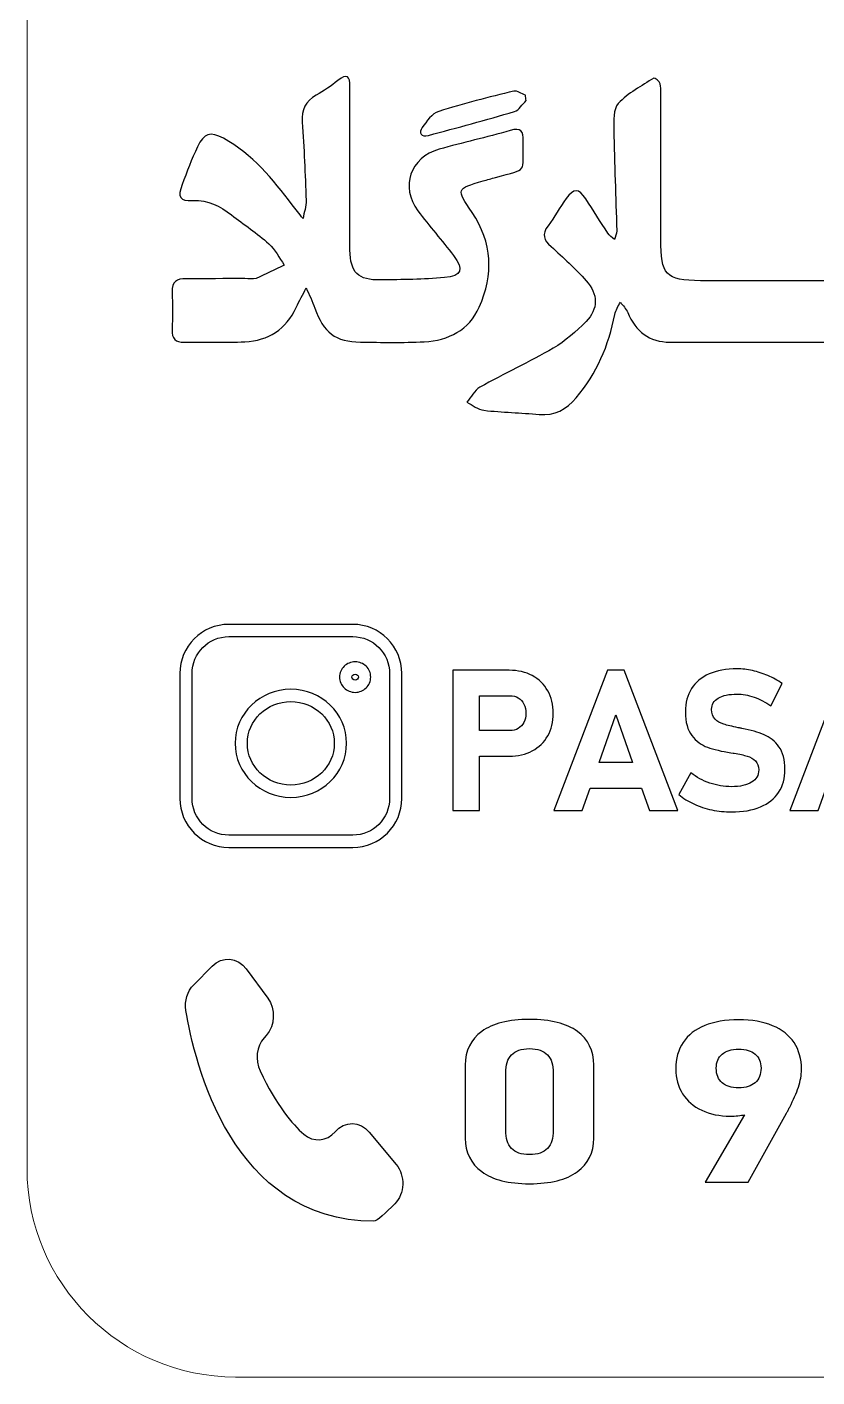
# Model space of a CAD drawing. Header units: millimetres. Extents: x -19.9 to 20.1, y -19.3 to 20.7.
# Drawn here: x -19.93 to -8.56, y -19.32 to 0.11 of the extents above; entities that cross this region are included whole.
import ezdxf

# ---------------------------------------------------------------- set-up
doc = ezdxf.new("R2010")
doc.units = ezdxf.units.MM
doc.header["$MEASUREMENT"] = 0
doc.layers.add('Layer 1', color=7, linetype='Continuous')

msp = doc.modelspace()

# ---------------------------------------------------------------- linework, layer by layer
at = {"layer": 'Layer 1', "color": 250, "lineweight": 18}
msp.add_open_spline([(-16.9282, 20.6845), (-16.9282, 20.6845), (17.0718, 20.6845), (17.0718, 20.6845), (18.7241, 20.6845), (20.0718, 19.3368), (20.0718, 17.6845), (20.0718, 17.6845), (20.0718, -16.3155), (20.0718, -16.3155), (20.0718, -17.9678), (18.7241, -19.3155), (17.0718, -19.3155), (17.0718, -19.3155), (-16.9282, -19.3155), (-16.9282, -19.3155), (-18.5805, -19.3155), (-19.9282, -17.9678), (-19.9282, -16.3155), (-19.9282, -16.3155), (-19.9282, 17.6845), (-19.9282, 17.6845), (-19.9282, 19.3368), (-18.5805, 20.6845), (-16.9282, 20.6845)], degree=3, knots=[0, 0, 0, 0, 0.125, 0.125, 0.125, 0.25, 0.25, 0.25, 0.375, 0.375, 0.375, 0.5, 0.5, 0.5, 0.625, 0.625, 0.625, 0.75, 0.75, 0.75, 0.875, 0.875, 0.875, 1, 1, 1, 1], dxfattribs=at)
at = {"layer": 'Layer 1', "color": 250}
for points, knots in [([(-15.2821, -1.9716), (-15.2821, -2.3477), (-15.2856, -2.7241), (-15.281, -3.1001), (-15.2768, -3.4282), (-15.166, -3.5358), (-14.8369, -3.5312), (-14.5317, -3.5267), (-14.2252, -3.5256), (-13.9214, -3.4974), (-13.6703, -3.4744), (-13.6378, -3.3817), (-13.7913, -3.1809), (-13.9581, -2.9633), (-14.1394, -2.7569), (-14.3028, -2.5371), (-14.561, -2.1893), (-14.4167, -1.7698), (-13.9983, -1.6513), (-13.6597, -1.555), (-13.3154, -1.4802), (-12.9777, -1.3811), (-12.8183, -1.3341), (-12.7834, -1.3881), (-12.7876, -1.5335), (-12.8028, -2.0125), (-12.7065, -1.9229), (-13.1862, -2.0552), (-13.2462, -2.0722), (-13.3062, -2.0894), (-13.3665, -2.1067), (-13.7524, -2.2182), (-13.7549, -2.22), (-13.5242, -2.5607), (-13.2289, -2.9961), (-13.2134, -3.4557), (-13.4215, -3.9218), (-13.5697, -4.2544), (-13.8629, -4.4022), (-14.2135, -4.4202), (-14.5183, -4.4361), (-14.8249, -4.4291), (-15.1304, -4.4262), (-15.4878, -4.4227), (-15.6677, -4.2837), (-15.7866, -3.938), (-15.8208, -3.8382), (-15.8691, -3.7429), (-15.9111, -3.6459), (-15.9587, -3.7394), (-16.0099, -3.8311), (-16.054, -3.9264), (-16.2007, -4.2417), (-16.454, -4.4044), (-16.7934, -4.4206), (-17.0827, -4.4344), (-17.3734, -4.4209), (-17.663, -4.4269), (-17.7956, -4.4298), (-17.8454, -4.3758), (-17.8404, -4.2453), (-17.8337, -4.0653), (-17.8323, -3.8847), (-17.8404, -3.7048), (-17.8475, -3.5556), (-17.7727, -3.5122), (-17.6411, -3.5129), (-17.3592, -3.514), (-17.077, -3.5125), (-16.7948, -3.5118), (-16.7401, -3.5118), (-16.6784, -3.5277), (-16.6315, -3.5083), (-16.4935, -3.4522), (-16.3609, -3.382), (-16.2261, -3.3171), (-16.2992, -3.2137), (-16.3563, -3.0934), (-16.4484, -3.0112), (-16.617, -2.8606), (-16.8068, -2.7333), (-16.9871, -2.5953), (-17.1511, -2.4687), (-17.3194, -2.3759), (-17.5434, -2.3886), (-17.7332, -2.3992), (-17.7635, -2.3374), (-17.6969, -2.1586), (-17.6284, -1.9755), (-17.5586, -1.792), (-17.4757, -1.615), (-17.3843, -1.4202), (-17.2901, -1.3899), (-17.1003, -1.4936), (-16.684, -1.7204), (-16.3955, -2.082), (-16.1125, -2.4486), (-16.0614, -2.5149), (-16.0088, -2.5802), (-15.957, -2.6454), (-15.9414, -2.559), (-15.9104, -2.4722), (-15.9132, -2.3865), (-15.9252, -2.0108), (-15.9418, -1.6354), (-15.9668, -1.2601), (-15.9785, -1.0837), (-15.9206, -0.9598), (-15.7658, -0.8716), (-15.6571, -0.8099), (-15.553, -0.739), (-15.455, -0.6614), (-15.3234, -0.5577), (-15.2817, -0.5982), (-15.2821, -0.7492), (-15.2842, -1.1567), (-15.2828, -1.5645), (-15.2828, -1.9716), (-15.2828, -1.9716), (-15.2821, -1.9716), (-15.2821, -1.9716)], [0, 0, 0, 0, 0.025, 0.025, 0.025, 0.05, 0.05, 0.05, 0.075, 0.075, 0.075, 0.1, 0.1, 0.1, 0.125, 0.125, 0.125, 0.15, 0.15, 0.15, 0.175, 0.175, 0.175, 0.2, 0.2, 0.2, 0.225, 0.225, 0.225, 0.25, 0.25, 0.25, 0.275, 0.275, 0.275, 0.3, 0.3, 0.3, 0.325, 0.325, 0.325, 0.35, 0.35, 0.35, 0.375, 0.375, 0.375, 0.4, 0.4, 0.4, 0.425, 0.425, 0.425, 0.45, 0.45, 0.45, 0.475, 0.475, 0.475, 0.5, 0.5, 0.5, 0.525, 0.525, 0.525, 0.55, 0.55, 0.55, 0.575, 0.575, 0.575, 0.6, 0.6, 0.6, 0.625, 0.625, 0.625, 0.65, 0.65, 0.65, 0.675, 0.675, 0.675, 0.7, 0.7, 0.7, 0.725, 0.725, 0.725, 0.75, 0.75, 0.75, 0.775, 0.775, 0.775, 0.8, 0.8, 0.8, 0.825, 0.825, 0.825, 0.85, 0.85, 0.85, 0.875, 0.875, 0.875, 0.9, 0.9, 0.9, 0.925, 0.925, 0.925, 0.95, 0.95, 0.95, 0.975, 0.975, 0.975, 1, 1, 1, 1]), ([(-7.8605, -3.5391), (-7.0685, -3.5391), (-6.2769, -3.5352), (-5.4852, -3.5412), (-5.1882, -3.5433), (-4.9342, -3.5091), (-4.8838, -3.1422), (-4.8771, -3.0932), (-4.8079, -3.0533), (-4.7673, -3.0092), (-4.7271, -3.0706), (-4.6626, -3.1278), (-4.6509, -3.1937), (-4.6065, -3.4453), (-4.4424, -3.5973), (-4.1599, -3.5141), (-4.0583, -3.4837), (-3.9785, -3.3655), (-3.8995, -3.2777), (-3.8402, -3.2117), (-3.7972, -3.1309), (-3.7471, -3.0569), (-3.6981, -3.1228), (-3.6413, -3.1846), (-3.6021, -3.2562), (-3.4977, -3.4463), (-3.3305, -3.5335), (-3.1255, -3.5557), (-2.8712, -3.5836), (-2.7265, -3.398), (-2.8055, -3.1525), (-2.8151, -3.1228), (-2.8295, -3.0946), (-2.8426, -3.066), (-2.8899, -2.963), (-2.9964, -2.8427), (-2.9721, -2.7612), (-2.9297, -2.6191), (-2.8094, -2.4988), (-2.7138, -2.3753), (-2.7036, -2.3622), (-2.6203, -2.3778), (-2.6062, -2.401), (-2.566, -2.467), (-2.5477, -2.5457), (-2.5134, -2.6159), (-2.4986, -2.6473), (-2.4665, -2.6702), (-2.4425, -2.697), (-2.4302, -2.6642), (-2.4069, -2.6311), (-2.4073, -2.5979), (-2.409, -2.3471), (-2.4129, -2.0962), (-2.4221, -1.8454), (-2.4284, -1.6733), (-2.4362, -1.5004), (-2.4584, -1.3297), (-2.488, -1.0961), (-2.3981, -0.9356), (-2.1931, -0.8315), (-2.179, -0.8245), (-2.1674, -0.8132), (-2.1536, -0.8061), (-2.0404, -0.7479), (-1.9271, -0.6901), (-1.8135, -0.6319), (-1.8001, -0.7617), (-1.7754, -0.8915), (-1.7747, -1.0213), (-1.7712, -1.6722), (-1.7765, -2.3231), (-1.774, -2.9736), (-1.7719, -3.4675), (-1.7031, -3.5352), (-1.2173, -3.5352), (-1.0219, -3.5352), (-0.8236, -3.5405), (-0.631, -3.5126), (-0.3717, -3.4745), (-0.3294, -3.3638), (-0.4677, -3.1465), (-0.5097, -3.0808), (-0.5598, -3.0195), (-0.612, -2.9613), (-0.8497, -2.6939), (-0.8508, -2.6942), (-0.6547, -2.3883), (-0.6377, -2.3619), (-0.618, -2.3375), (-0.6007, -2.3111), (-0.3932, -1.9883), (-0.3682, -1.9879), (-0.1661, -2.3114), (0.1691, -2.8473), (0.1493, -3.5723), (-0.2162, -4.0866), (-0.371, -4.3046), (-0.5788, -4.4274), (-0.8508, -4.4285), (-1.0939, -4.4292), (-1.3369, -4.433), (-1.58, -4.4281), (-1.9786, -4.4196), (-2.1818, -4.2644), (-2.3039, -3.8841), (-2.3226, -3.8245), (-2.3321, -3.7617), (-2.3533, -3.7028), (-2.3617, -3.6788), (-2.3893, -3.6612), (-2.408, -3.6407), (-2.4224, -3.6583), (-2.4422, -3.6739), (-2.4514, -3.6936), (-2.4997, -3.8005), (-2.5491, -3.9074), (-2.5914, -4.0168), (-2.7375, -4.3935), (-3.2998, -4.6334), (-3.6148, -4.2147), (-3.6377, -4.184), (-3.7418, -4.1755), (-3.7785, -4.2002), (-4.2403, -4.5138), (-4.2777, -4.5191), (-4.7067, -4.2143), (-4.7882, -4.1565), (-4.8322, -4.1529), (-4.8993, -4.2309), (-5.0309, -4.383), (-5.2069, -4.433), (-5.4052, -4.4323), (-7.1616, -4.4285), (-8.9178, -4.427), (-10.6739, -4.426), (-10.979, -4.426), (-11.1703, -4.2704), (-11.2856, -3.9988), (-11.3089, -3.9441), (-11.3555, -3.8993), (-11.3911, -3.8499), (-11.419, -3.9088), (-11.4599, -3.9649), (-11.4719, -4.027), (-11.5587, -4.4729), (-11.7287, -4.8786), (-12.0279, -5.2271), (-12.1693, -5.3926), (-12.3309, -5.4886), (-12.5577, -5.4667), (-12.8227, -5.4413), (-13.0897, -5.4374), (-13.3539, -5.4067), (-13.439, -5.3968), (-13.5176, -5.3316), (-13.5991, -5.2917), (-13.5377, -5.2183), (-13.4908, -5.1192), (-13.4129, -5.0755), (-13.0647, -4.8807), (-12.7013, -4.7124), (-12.3566, -4.5117), (-12.1838, -4.4112), (-12.0264, -4.2746), (-11.8853, -4.1311), (-11.7075, -3.9508), (-11.7093, -3.7345), (-11.8829, -3.5419), (-12.0399, -3.368), (-12.2131, -3.2075), (-12.3877, -3.0498), (-12.4911, -2.9567), (-12.527, -2.8759), (-12.4314, -2.7524), (-12.3362, -2.6289), (-12.2656, -2.4864), (-12.1725, -2.3612), (-12.0589, -2.2088), (-11.995, -2.2109), (-11.8889, -2.3658), (-11.7784, -2.5273), (-11.679, -2.696), (-11.5714, -2.859), (-11.5477, -2.8946), (-11.5089, -2.9193), (-11.4772, -2.9493), (-11.4652, -2.9083), (-11.4419, -2.8671), (-11.443, -2.8265), (-11.456, -2.3411), (-11.4775, -1.8557), (-11.4856, -1.3699), (-11.4878, -1.2418), (-11.4948, -1.0721), (-11.4218, -0.9935), (-11.2814, -0.8421), (-11.0866, -0.7405), (-10.9096, -0.6259), (-10.8997, -0.6195), (-10.8245, -0.6763), (-10.8182, -0.7102), (-10.8034, -0.7941), (-10.8097, -0.882), (-10.8097, -0.9684), (-10.8097, -1.6267), (-10.8101, -2.2853), (-10.8101, -2.944), (-10.8101, -3.4611), (-10.7445, -3.5377), (-10.2361, -3.5423), (-9.4441, -3.5486), (-8.6525, -3.544), (-7.8605, -3.544), (-7.8605, -3.544), (-7.8605, -3.5391), (-7.8605, -3.5391)], [0, 0, 0, 0, 0.0138889, 0.0138889, 0.0138889, 0.0277778, 0.0277778, 0.0277778, 0.0416667, 0.0416667, 0.0416667, 0.0555556, 0.0555556, 0.0555556, 0.0694444, 0.0694444, 0.0694444, 0.0833333, 0.0833333, 0.0833333, 0.0972222, 0.0972222, 0.0972222, 0.1111111, 0.1111111, 0.1111111, 0.125, 0.125, 0.125, 0.1388889, 0.1388889, 0.1388889, 0.1527778, 0.1527778, 0.1527778, 0.1666667, 0.1666667, 0.1666667, 0.1805556, 0.1805556, 0.1805556, 0.1944444, 0.1944444, 0.1944444, 0.2083333, 0.2083333, 0.2083333, 0.2222222, 0.2222222, 0.2222222, 0.2361111, 0.2361111, 0.2361111, 0.25, 0.25, 0.25, 0.2638889, 0.2638889, 0.2638889, 0.2777778, 0.2777778, 0.2777778, 0.2916667, 0.2916667, 0.2916667, 0.3055556, 0.3055556, 0.3055556, 0.3194444, 0.3194444, 0.3194444, 0.3333333, 0.3333333, 0.3333333, 0.3472222, 0.3472222, 0.3472222, 0.3611111, 0.3611111, 0.3611111, 0.375, 0.375, 0.375, 0.3888889, 0.3888889, 0.3888889, 0.4027778, 0.4027778, 0.4027778, 0.4166667, 0.4166667, 0.4166667, 0.4305556, 0.4305556, 0.4305556, 0.4444444, 0.4444444, 0.4444444, 0.4583333, 0.4583333, 0.4583333, 0.4722222, 0.4722222, 0.4722222, 0.4861111, 0.4861111, 0.4861111, 0.5, 0.5, 0.5, 0.5138889, 0.5138889, 0.5138889, 0.5277778, 0.5277778, 0.5277778, 0.5416667, 0.5416667, 0.5416667, 0.5555556, 0.5555556, 0.5555556, 0.5694444, 0.5694444, 0.5694444, 0.5833333, 0.5833333, 0.5833333, 0.5972222, 0.5972222, 0.5972222, 0.6111111, 0.6111111, 0.6111111, 0.625, 0.625, 0.625, 0.6388889, 0.6388889, 0.6388889, 0.6527778, 0.6527778, 0.6527778, 0.6666667, 0.6666667, 0.6666667, 0.6805556, 0.6805556, 0.6805556, 0.6944444, 0.6944444, 0.6944444, 0.7083333, 0.7083333, 0.7083333, 0.7222222, 0.7222222, 0.7222222, 0.7361111, 0.7361111, 0.7361111, 0.75, 0.75, 0.75, 0.7638889, 0.7638889, 0.7638889, 0.7777778, 0.7777778, 0.7777778, 0.7916667, 0.7916667, 0.7916667, 0.8055556, 0.8055556, 0.8055556, 0.8194444, 0.8194444, 0.8194444, 0.8333333, 0.8333333, 0.8333333, 0.8472222, 0.8472222, 0.8472222, 0.8611111, 0.8611111, 0.8611111, 0.875, 0.875, 0.875, 0.8888889, 0.8888889, 0.8888889, 0.9027778, 0.9027778, 0.9027778, 0.9166667, 0.9166667, 0.9166667, 0.9305556, 0.9305556, 0.9305556, 0.9444444, 0.9444444, 0.9444444, 0.9583333, 0.9583333, 0.9583333, 0.9722222, 0.9722222, 0.9722222, 0.9861111, 0.9861111, 0.9861111, 1, 1, 1, 1]), ([(-12.7472, -0.9508), (-12.8026, -1.0044), (-12.8488, -1.087), (-12.9141, -1.1064), (-13.3247, -1.2295), (-13.7392, -1.3403), (-14.153, -1.4518), (-14.2585, -1.48), (-14.2941, -1.4147), (-14.2419, -1.3389), (-14.1795, -1.2479), (-14.0998, -1.1364), (-14.0045, -1.1057), (-13.6493, -0.9914), (-13.2852, -0.9028), (-12.9218, -0.815), (-12.8746, -0.8037), (-12.8128, -0.8524), (-12.7574, -0.8728), (-12.7543, -0.8993), (-12.7507, -0.9251), (-12.7472, -0.9508)], [0, 0, 0, 0, 0.1428571, 0.1428571, 0.1428571, 0.2857143, 0.2857143, 0.2857143, 0.4285714, 0.4285714, 0.4285714, 0.5714286, 0.5714286, 0.5714286, 0.7142857, 0.7142857, 0.7142857, 0.8571429, 0.8571429, 0.8571429, 1, 1, 1, 1]), ([(-15.2409, -11.6961), (-15.2409, -11.6961), (-17.0232, -11.6961), (-17.0232, -11.6961), (-17.218, -11.6961), (-17.3946, -11.6171), (-17.5225, -11.4893), (-17.6507, -11.361), (-17.7298, -11.1845), (-17.7298, -10.9898), (-17.7298, -10.9898), (-17.7298, -9.1935), (-17.7298, -9.1935), (-17.7298, -8.9988), (-17.6507, -8.8223), (-17.5229, -8.6944), (-17.3946, -8.5662), (-17.218, -8.4872), (-17.0232, -8.4872), (-17.0232, -8.4872), (-15.2409, -8.4872), (-15.2409, -8.4872), (-15.0463, -8.4872), (-14.8698, -8.5662), (-14.7419, -8.694), (-14.6137, -8.8223), (-14.5347, -8.9988), (-14.5347, -9.1935), (-14.5347, -9.1935), (-14.5347, -10.9898), (-14.5347, -10.9898), (-14.5347, -11.1845), (-14.6137, -11.361), (-14.7415, -11.4889), (-14.8698, -11.6171), (-15.0463, -11.6961), (-15.2409, -11.6961)], [0, 0, 0, 0, 0.0833333, 0.0833333, 0.0833333, 0.1666667, 0.1666667, 0.1666667, 0.25, 0.25, 0.25, 0.3333333, 0.3333333, 0.3333333, 0.4166667, 0.4166667, 0.4166667, 0.5, 0.5, 0.5, 0.5833333, 0.5833333, 0.5833333, 0.6666667, 0.6666667, 0.6666667, 0.75, 0.75, 0.75, 0.8333333, 0.8333333, 0.8333333, 0.9166667, 0.9166667, 0.9166667, 1, 1, 1, 1]), ([(-17.0232, -11.5197), (-17.0232, -11.5197), (-15.2409, -11.5197), (-15.2409, -11.5197), (-15.0944, -11.5197), (-14.9618, -11.4605), (-14.8663, -11.3649), (-14.7703, -11.269), (-14.7111, -11.1364), (-14.7111, -10.9898), (-14.7111, -10.9898), (-14.7111, -9.1935), (-14.7111, -9.1935), (-14.7111, -9.0469), (-14.7703, -8.9143), (-14.8659, -8.8188), (-14.9618, -8.7228), (-15.0944, -8.6636), (-15.2409, -8.6636), (-15.2409, -8.6636), (-17.0232, -8.6636), (-17.0232, -8.6636), (-17.1699, -8.6636), (-17.3026, -8.7228), (-17.3981, -8.8184), (-17.4941, -8.9143), (-17.5534, -9.0469), (-17.5534, -9.1935), (-17.5534, -9.1935), (-17.5534, -10.9898), (-17.5534, -10.9898), (-17.5534, -11.1364), (-17.4941, -11.269), (-17.3985, -11.3645), (-17.3026, -11.4605), (-17.1699, -11.5197), (-17.0232, -11.5197)], [0, 0, 0, 0, 0.0833333, 0.0833333, 0.0833333, 0.1666667, 0.1666667, 0.1666667, 0.25, 0.25, 0.25, 0.3333333, 0.3333333, 0.3333333, 0.4166667, 0.4166667, 0.4166667, 0.5, 0.5, 0.5, 0.5833333, 0.5833333, 0.5833333, 0.6666667, 0.6666667, 0.6666667, 0.75, 0.75, 0.75, 0.8333333, 0.8333333, 0.8333333, 0.9166667, 0.9166667, 0.9166667, 1, 1, 1, 1]), ([(-14.9827, -9.2452), (-14.9827, -9.3061), (-15.0084, -9.3613), (-15.0495, -9.401), (-15.0903, -9.4404), (-15.146, -9.4647), (-15.2071, -9.4647), (-15.268, -9.4647), (-15.3238, -9.4403), (-15.3644, -9.401), (-15.4055, -9.3612), (-15.4311, -9.3061), (-15.4311, -9.2452), (-15.4311, -9.1846), (-15.4055, -9.1294), (-15.3644, -9.0896), (-15.3238, -9.05), (-15.2681, -9.0258), (-15.2071, -9.0258), (-15.1461, -9.0258), (-15.0903, -9.0501), (-15.0497, -9.089), (-15.0083, -9.1288), (-14.9827, -9.1842), (-14.9827, -9.2452)], [0, 0, 0, 0, 0.125, 0.125, 0.125, 0.25, 0.25, 0.25, 0.375, 0.375, 0.375, 0.5, 0.5, 0.5, 0.625, 0.625, 0.625, 0.75, 0.75, 0.75, 0.875, 0.875, 0.875, 1, 1, 1, 1]), ([(-10.0745, -11.1566), (-10.1666, -11.1368), (-10.253, -11.1086), (-10.3338, -11.0712), (-10.4149, -11.0334), (-10.4872, -10.9883), (-10.5511, -10.9357), (-10.5511, -10.9357), (-10.3751, -10.6221), (-10.3751, -10.6221), (-10.2971, -10.686), (-10.2075, -10.7354), (-10.1055, -10.7699), (-10.0039, -10.8048), (-9.8995, -10.8221), (-9.7923, -10.8221), (-9.6681, -10.8221), (-9.5721, -10.801), (-9.5033, -10.759), (-9.4353, -10.717), (-9.4007, -10.6574), (-9.4007, -10.5805), (-9.4007, -10.5805), (-9.4007, -10.5791), (-9.4007, -10.5791), (-9.4007, -10.5258), (-9.4162, -10.4831), (-9.4465, -10.4517), (-9.4772, -10.4203), (-9.5168, -10.397), (-9.5661, -10.3822), (-9.6152, -10.3674), (-9.678, -10.3544), (-9.7545, -10.342), (-9.7573, -10.3409), (-9.7598, -10.3406), (-9.7623, -10.3406), (-9.7648, -10.3406), (-9.7672, -10.3402), (-9.77, -10.3395), (-9.77, -10.3395), (-9.8004, -10.3349), (-9.8004, -10.3349), (-9.9355, -10.3138), (-10.0473, -10.287), (-10.1362, -10.2552), (-10.2251, -10.2231), (-10.3006, -10.1674), (-10.3624, -10.0877), (-10.4244, -10.0072), (-10.4555, -9.894), (-10.4555, -9.7469), (-10.4555, -9.7469), (-10.4555, -9.7455), (-10.4555, -9.7455), (-10.4555, -9.6149), (-10.4262, -9.5035), (-10.368, -9.411), (-10.3098, -9.3186), (-10.2251, -9.248), (-10.114, -9.1994), (-10.0029, -9.1507), (-9.8688, -9.1263), (-9.7118, -9.1263), (-9.6395, -9.1263), (-9.5658, -9.1348), (-9.4903, -9.1514), (-9.4148, -9.168), (-9.3411, -9.1923), (-9.2691, -9.2237), (-9.1968, -9.2551), (-9.1283, -9.2932), (-9.0638, -9.3376), (-9.0638, -9.3376), (-9.2247, -9.6594), (-9.2247, -9.6594), (-9.3023, -9.6058), (-9.3838, -9.5638), (-9.4681, -9.5341), (-9.5527, -9.5049), (-9.6339, -9.49), (-9.7118, -9.49), (-9.8283, -9.49), (-9.9186, -9.5091), (-9.9821, -9.5475), (-10.0459, -9.586), (-10.078, -9.64), (-10.078, -9.7091), (-10.078, -9.7091), (-10.078, -9.7105), (-10.078, -9.7105), (-10.078, -9.7687), (-10.0614, -9.815), (-10.0279, -9.8488), (-9.9948, -9.8827), (-9.9535, -9.9074), (-9.9045, -9.9229), (-9.8554, -9.9388), (-9.7866, -9.9554), (-9.6977, -9.973), (-9.6942, -9.9737), (-9.6903, -9.9744), (-9.6868, -9.9748), (-9.6829, -9.9755), (-9.6794, -9.9762), (-9.6755, -9.9769), (-9.6702, -9.9779), (-9.6646, -9.979), (-9.6596, -9.9804), (-9.6547, -9.9818), (-9.649, -9.9832), (-9.6438, -9.9839), (-9.516, -10.009), (-9.4095, -10.0393), (-9.3238, -10.075), (-9.2381, -10.1106), (-9.1668, -10.1677), (-9.1096, -10.2471), (-9.0521, -10.3261), (-9.0236, -10.4341), (-9.0236, -10.571), (-9.0236, -10.571), (-9.0236, -10.5738), (-9.0236, -10.5738), (-9.0236, -10.7022), (-9.0536, -10.8123), (-9.1135, -10.904), (-9.1739, -10.9957), (-9.2613, -11.0652), (-9.3763, -11.1135), (-9.4917, -11.1619), (-9.6303, -11.1855), (-9.7923, -11.1855), (-9.8882, -11.1855), (-9.9824, -11.176), (-10.0745, -11.1566)], [0, 0, 0, 0, 0.0222222, 0.0222222, 0.0222222, 0.0444444, 0.0444444, 0.0444444, 0.0666667, 0.0666667, 0.0666667, 0.0888889, 0.0888889, 0.0888889, 0.1111111, 0.1111111, 0.1111111, 0.1333333, 0.1333333, 0.1333333, 0.1555556, 0.1555556, 0.1555556, 0.1777778, 0.1777778, 0.1777778, 0.2, 0.2, 0.2, 0.2222222, 0.2222222, 0.2222222, 0.2444444, 0.2444444, 0.2444444, 0.2666667, 0.2666667, 0.2666667, 0.2888889, 0.2888889, 0.2888889, 0.3111111, 0.3111111, 0.3111111, 0.3333333, 0.3333333, 0.3333333, 0.3555556, 0.3555556, 0.3555556, 0.3777778, 0.3777778, 0.3777778, 0.4, 0.4, 0.4, 0.4222222, 0.4222222, 0.4222222, 0.4444444, 0.4444444, 0.4444444, 0.4666667, 0.4666667, 0.4666667, 0.4888889, 0.4888889, 0.4888889, 0.5111111, 0.5111111, 0.5111111, 0.5333333, 0.5333333, 0.5333333, 0.5555556, 0.5555556, 0.5555556, 0.5777778, 0.5777778, 0.5777778, 0.6, 0.6, 0.6, 0.6222222, 0.6222222, 0.6222222, 0.6444444, 0.6444444, 0.6444444, 0.6666667, 0.6666667, 0.6666667, 0.6888889, 0.6888889, 0.6888889, 0.7111111, 0.7111111, 0.7111111, 0.7333333, 0.7333333, 0.7333333, 0.7555556, 0.7555556, 0.7555556, 0.7777778, 0.7777778, 0.7777778, 0.8, 0.8, 0.8, 0.8222222, 0.8222222, 0.8222222, 0.8444444, 0.8444444, 0.8444444, 0.8666667, 0.8666667, 0.8666667, 0.8888889, 0.8888889, 0.8888889, 0.9111111, 0.9111111, 0.9111111, 0.9333333, 0.9333333, 0.9333333, 0.9555556, 0.9555556, 0.9555556, 0.9777778, 0.9777778, 0.9777778, 1, 1, 1, 1]), ([(-15.1718, -9.2747), (-15.164, -9.267), (-15.1591, -9.2565), (-15.1591, -9.2452), (-15.1591, -9.2337), (-15.164, -9.2232), (-15.1717, -9.2158), (-15.1803, -9.2075), (-15.1929, -9.2022), (-15.2071, -9.2022), (-15.2211, -9.2022), (-15.2335, -9.2073), (-15.2419, -9.2154), (-15.2498, -9.2227), (-15.2547, -9.2334), (-15.2547, -9.2452), (-15.2547, -9.2567), (-15.2497, -9.2674), (-15.2418, -9.275), (-15.2334, -9.2832), (-15.221, -9.2883), (-15.2071, -9.2883), (-15.1931, -9.2883), (-15.1805, -9.283), (-15.1718, -9.2747)], [0, 0, 0, 0, 0.125, 0.125, 0.125, 0.25, 0.25, 0.25, 0.375, 0.375, 0.375, 0.5, 0.5, 0.5, 0.625, 0.625, 0.625, 0.75, 0.75, 0.75, 0.875, 0.875, 0.875, 1, 1, 1, 1]), ([(-13.626, -9.1474), (-13.626, -9.1474), (-13.4193, -9.1474), (-13.4193, -9.1474), (-13.4193, -9.1474), (-12.9907, -9.1474), (-12.9907, -9.1474), (-12.8648, -9.1474), (-12.754, -9.1728), (-12.6584, -9.2243), (-12.5624, -9.2754), (-12.4883, -9.3477), (-12.4354, -9.4416), (-12.3829, -9.5351), (-12.3564, -9.643), (-12.3564, -9.7661), (-12.3564, -9.8892), (-12.3829, -9.9972), (-12.4354, -10.0903), (-12.4883, -10.1831), (-12.5624, -10.2551), (-12.6584, -10.3059), (-12.754, -10.357), (-12.8648, -10.3821), (-12.9907, -10.3821), (-12.9907, -10.3821), (-13.4193, -10.3821), (-13.4193, -10.3821), (-13.4193, -10.3821), (-13.4193, -11.1649), (-13.4193, -11.1649), (-13.4193, -11.1649), (-13.7996, -11.1649), (-13.7996, -11.1649), (-13.7996, -11.1649), (-13.7996, -9.1474), (-13.7996, -9.1474), (-13.7996, -9.1474), (-13.626, -9.1474), (-13.626, -9.1474)], [0, 0, 0, 0, 0.0769231, 0.0769231, 0.0769231, 0.1538462, 0.1538462, 0.1538462, 0.2307692, 0.2307692, 0.2307692, 0.3076923, 0.3076923, 0.3076923, 0.3846154, 0.3846154, 0.3846154, 0.4615385, 0.4615385, 0.4615385, 0.5384615, 0.5384615, 0.5384615, 0.6153846, 0.6153846, 0.6153846, 0.6923077, 0.6923077, 0.6923077, 0.7692308, 0.7692308, 0.7692308, 0.8461538, 0.8461538, 0.8461538, 0.9230769, 0.9230769, 0.9230769, 1, 1, 1, 1]), ([(-11.0875, -10.8416), (-11.0875, -10.8416), (-11.8268, -10.8416), (-11.8268, -10.8416), (-11.8268, -10.8416), (-11.9401, -11.1647), (-11.9401, -11.1647), (-11.9401, -11.1647), (-12.3493, -11.1647), (-12.3493, -11.1647), (-12.3493, -11.1647), (-11.5778, -9.1475), (-11.5778, -9.1475), (-11.5778, -9.1475), (-11.3365, -9.1475), (-11.3365, -9.1475), (-11.3365, -9.1475), (-10.565, -11.1647), (-10.565, -11.1647), (-10.565, -11.1647), (-10.9742, -11.1647), (-10.9742, -11.1647), (-10.9742, -11.1647), (-11.0875, -10.8416), (-11.0875, -10.8416)], [0, 0, 0, 0, 0.125, 0.125, 0.125, 0.25, 0.25, 0.25, 0.375, 0.375, 0.375, 0.5, 0.5, 0.5, 0.625, 0.625, 0.625, 0.75, 0.75, 0.75, 0.875, 0.875, 0.875, 1, 1, 1, 1]), ([(-7.6924, -10.8416), (-7.6924, -10.8416), (-8.4317, -10.8416), (-8.4317, -10.8416), (-8.4317, -10.8416), (-8.545, -11.1647), (-8.545, -11.1647), (-8.545, -11.1647), (-8.9542, -11.1647), (-8.9542, -11.1647), (-8.9542, -11.1647), (-8.1827, -9.1475), (-8.1827, -9.1475), (-8.1827, -9.1475), (-7.941, -9.1475), (-7.941, -9.1475), (-7.941, -9.1475), (-7.1699, -11.1647), (-7.1699, -11.1647), (-7.1699, -11.1647), (-7.5791, -11.1647), (-7.5791, -11.1647), (-7.5791, -11.1647), (-7.6924, -10.8416), (-7.6924, -10.8416)], [0, 0, 0, 0, 0.125, 0.125, 0.125, 0.25, 0.25, 0.25, 0.375, 0.375, 0.375, 0.5, 0.5, 0.5, 0.625, 0.625, 0.625, 0.75, 0.75, 0.75, 0.875, 0.875, 0.875, 1, 1, 1, 1]), ([(-15.33, -10.1981), (-15.33, -10.4132), (-15.4203, -10.608), (-15.5663, -10.749), (-15.7113, -10.889), (-15.9115, -10.9757), (-16.1322, -10.9757), (-16.3529, -10.9757), (-16.553, -10.8891), (-16.6979, -10.749), (-16.8437, -10.6082), (-16.9341, -10.4132), (-16.9341, -10.1981), (-16.9341, -9.9831), (-16.8437, -9.7882), (-16.6979, -9.6472), (-16.553, -9.5073), (-16.353, -9.4206), (-16.1322, -9.4206), (-15.9115, -9.4206), (-15.7113, -9.5073), (-15.5663, -9.6473), (-15.4204, -9.7881), (-15.33, -9.9831), (-15.33, -10.1981)], [0, 0, 0, 0, 0.125, 0.125, 0.125, 0.25, 0.25, 0.25, 0.375, 0.375, 0.375, 0.5, 0.5, 0.5, 0.625, 0.625, 0.625, 0.75, 0.75, 0.75, 0.875, 0.875, 0.875, 1, 1, 1, 1]), ([(-13.4193, -10.0159), (-13.4193, -10.0159), (-12.9808, -10.0159), (-12.9808, -10.0159), (-12.9353, -10.0159), (-12.8954, -10.0057), (-12.8609, -9.9845), (-12.8259, -9.964), (-12.7991, -9.9348), (-12.7797, -9.8967), (-12.7603, -9.8589), (-12.7505, -9.8152), (-12.7505, -9.7661), (-12.7505, -9.716), (-12.76, -9.6719), (-12.779, -9.6335), (-12.7981, -9.5954), (-12.8249, -9.5658), (-12.8595, -9.5449), (-12.894, -9.5238), (-12.9346, -9.5135), (-12.9808, -9.5135), (-12.9808, -9.5135), (-13.4193, -9.5135), (-13.4193, -9.5135), (-13.4193, -9.5135), (-13.4193, -10.0159), (-13.4193, -10.0159)], [0, 0, 0, 0, 0.1111111, 0.1111111, 0.1111111, 0.2222222, 0.2222222, 0.2222222, 0.3333333, 0.3333333, 0.3333333, 0.4444444, 0.4444444, 0.4444444, 0.5555556, 0.5555556, 0.5555556, 0.6666667, 0.6666667, 0.6666667, 0.7777778, 0.7777778, 0.7777778, 0.8888889, 0.8888889, 0.8888889, 1, 1, 1, 1]), ([(-15.6883, -10.6222), (-15.576, -10.5137), (-15.5064, -10.3636), (-15.5064, -10.1981), (-15.5064, -10.0326), (-15.576, -9.8825), (-15.6883, -9.7741), (-15.8015, -9.6648), (-15.9586, -9.597), (-16.1322, -9.597), (-16.3058, -9.597), (-16.4627, -9.6647), (-16.5759, -9.774), (-16.6881, -9.8824), (-16.7577, -10.0326), (-16.7577, -10.1981), (-16.7577, -10.3637), (-16.6881, -10.5138), (-16.5759, -10.6222), (-16.4627, -10.7316), (-16.3058, -10.7993), (-16.1322, -10.7993), (-15.9586, -10.7993), (-15.8015, -10.7315), (-15.6883, -10.6222)], [0, 0, 0, 0, 0.125, 0.125, 0.125, 0.25, 0.25, 0.25, 0.375, 0.375, 0.375, 0.5, 0.5, 0.5, 0.625, 0.625, 0.625, 0.75, 0.75, 0.75, 0.875, 0.875, 0.875, 1, 1, 1, 1]), ([(-11.6983, -10.475), (-11.6983, -10.475), (-11.216, -10.475), (-11.216, -10.475), (-11.216, -10.475), (-11.4572, -9.7871), (-11.4572, -9.7871), (-11.4572, -9.7871), (-11.6983, -10.475), (-11.6983, -10.475)], [0, 0, 0, 0, 0.3333333, 0.3333333, 0.3333333, 0.6666667, 0.6666667, 0.6666667, 1, 1, 1, 1]), ([(-16.5163, -14.4349), (-16.5163, -14.4349), (-16.4863, -14.4007), (-16.4863, -14.4007), (-16.3583, -14.2561), (-16.3488, -14.0229), (-16.4648, -13.8655), (-16.4648, -13.8655), (-16.7738, -13.4447), (-16.7738, -13.4447), (-16.8984, -13.2757), (-17.1196, -13.257), (-17.2646, -13.4031), (-17.2646, -13.4031), (-17.5302, -13.6719), (-17.5302, -13.6719), (-17.6216, -13.7643), (-17.6628, -13.9044), (-17.641, -14.0419), (-17.5203, -14.7814), (-16.9827, -17.0737), (-14.9401, -17.0737), (-14.8939, -17.0737), (-14.7623, -16.9516), (-14.6381, -16.8243), (-14.4928, -16.6758), (-14.4826, -16.4186), (-14.617, -16.257), (-14.617, -16.257), (-15.0029, -15.7921), (-15.0029, -15.7921), (-15.1359, -15.6316), (-15.3574, -15.6291), (-15.4943, -15.7861), (-15.6164, -15.9261), (-15.8086, -15.9416), (-15.9459, -15.8224), (-16.1113, -15.6781), (-16.3353, -15.4097), (-16.5752, -14.9105), (-16.65, -14.7549), (-16.6264, -14.5595), (-16.5163, -14.4349)], [0, 0, 0, 0, 0.0714286, 0.0714286, 0.0714286, 0.1428571, 0.1428571, 0.1428571, 0.2142857, 0.2142857, 0.2142857, 0.2857143, 0.2857143, 0.2857143, 0.3571429, 0.3571429, 0.3571429, 0.4285714, 0.4285714, 0.4285714, 0.5, 0.5, 0.5, 0.5714286, 0.5714286, 0.5714286, 0.6428571, 0.6428571, 0.6428571, 0.7142857, 0.7142857, 0.7142857, 0.7857143, 0.7857143, 0.7857143, 0.8571429, 0.8571429, 0.8571429, 0.9285714, 0.9285714, 0.9285714, 1, 1, 1, 1]), ([(-13.3864, -16.361), (-13.5438, -16.245), (-13.6221, -16.0841), (-13.6221, -15.8788), (-13.6221, -15.8788), (-13.6221, -14.8279), (-13.6221, -14.8279), (-13.6221, -14.6204), (-13.5434, -14.4592), (-13.3854, -14.3438), (-13.2273, -14.2288), (-12.9984, -14.1713), (-12.6982, -14.1713), (-12.3962, -14.1713), (-12.1669, -14.2285), (-12.0095, -14.3431), (-11.8522, -14.4578), (-11.7739, -14.6194), (-11.7739, -14.8279), (-11.7739, -14.8279), (-11.7739, -15.8788), (-11.7739, -15.8788), (-11.7739, -16.0866), (-11.8526, -16.2478), (-12.0106, -16.3628), (-12.1687, -16.4774), (-12.3976, -16.5349), (-12.6982, -16.5349), (-12.9998, -16.5349), (-13.2291, -16.4771), (-13.3864, -16.361)], [0, 0, 0, 0, 0.1, 0.1, 0.1, 0.2, 0.2, 0.2, 0.3, 0.3, 0.3, 0.4, 0.4, 0.4, 0.5, 0.5, 0.5, 0.6, 0.6, 0.6, 0.7, 0.7, 0.7, 0.8, 0.8, 0.8, 0.9, 0.9, 0.9, 1, 1, 1, 1]), ([(-9.6028, -15.5411), (-9.6635, -15.5551), (-9.7323, -15.5624), (-9.8092, -15.5624), (-9.9651, -15.5624), (-10.102, -15.5342), (-10.2205, -15.4781), (-10.3387, -15.422), (-10.4304, -15.3426), (-10.4953, -15.2403), (-10.5606, -15.138), (-10.593, -15.0198), (-10.593, -14.8851), (-10.593, -14.8851), (-10.593, -14.8833), (-10.593, -14.8833), (-10.593, -14.7344), (-10.5578, -14.6064), (-10.4872, -14.5005), (-10.4163, -14.3947), (-10.3129, -14.3139), (-10.1778, -14.2589), (-10.0427, -14.2039), (-9.8794, -14.1763), (-9.6882, -14.1763), (-9.4984, -14.1763), (-9.3357, -14.2046), (-9.2006, -14.2607), (-9.0652, -14.3168), (-8.9621, -14.3982), (-8.8912, -14.5051), (-8.8203, -14.6124), (-8.7851, -14.7411), (-8.7851, -14.8914), (-8.7851, -14.8914), (-8.7851, -14.8932), (-8.7851, -14.8932), (-8.7851, -14.9708), (-8.7999, -15.0541), (-8.8295, -15.1437), (-8.8595, -15.2333), (-8.9011, -15.3296), (-8.9551, -15.4336), (-8.9621, -15.4485), (-8.9696, -15.4633), (-8.9773, -15.4781), (-8.9851, -15.4929), (-8.9932, -15.5074), (-9.002, -15.5211), (-9.002, -15.5211), (-9.5541, -16.5114), (-9.5541, -16.5114), (-9.5541, -16.5114), (-10.1704, -16.5114), (-10.1704, -16.5114), (-10.1704, -16.5114), (-9.6028, -15.5411), (-9.6028, -15.5411)], [0, 0, 0, 0, 0.0526316, 0.0526316, 0.0526316, 0.1052632, 0.1052632, 0.1052632, 0.1578947, 0.1578947, 0.1578947, 0.2105263, 0.2105263, 0.2105263, 0.2631579, 0.2631579, 0.2631579, 0.3157895, 0.3157895, 0.3157895, 0.3684211, 0.3684211, 0.3684211, 0.4210526, 0.4210526, 0.4210526, 0.4736842, 0.4736842, 0.4736842, 0.5263158, 0.5263158, 0.5263158, 0.5789474, 0.5789474, 0.5789474, 0.6315789, 0.6315789, 0.6315789, 0.6842105, 0.6842105, 0.6842105, 0.7368421, 0.7368421, 0.7368421, 0.7894737, 0.7894737, 0.7894737, 0.8421053, 0.8421053, 0.8421053, 0.8947368, 0.8947368, 0.8947368, 0.9473684, 0.9473684, 0.9473684, 1, 1, 1, 1]), ([(-12.4389, -16.0255), (-12.3835, -15.9659), (-12.356, -15.8798), (-12.356, -15.7677), (-12.356, -15.7677), (-12.356, -14.9393), (-12.356, -14.9393), (-12.356, -14.8271), (-12.3835, -14.7407), (-12.4389, -14.6807), (-12.4943, -14.6211), (-12.5803, -14.5911), (-12.6982, -14.5911), (-12.8156, -14.5911), (-12.9021, -14.6211), (-12.9575, -14.6807), (-13.0125, -14.7407), (-13.0404, -14.8271), (-13.0404, -14.9393), (-13.0404, -14.9393), (-13.0404, -15.7677), (-13.0404, -15.7677), (-13.0404, -15.8798), (-13.0125, -15.9659), (-12.9575, -16.0255), (-12.9021, -16.0855), (-12.8156, -16.1155), (-12.6982, -16.1155), (-12.5803, -16.1155), (-12.4943, -16.0855), (-12.4389, -16.0255)], [0, 0, 0, 0, 0.1, 0.1, 0.1, 0.2, 0.2, 0.2, 0.3, 0.3, 0.3, 0.4, 0.4, 0.4, 0.5, 0.5, 0.5, 0.6, 0.6, 0.6, 0.7, 0.7, 0.7, 0.8, 0.8, 0.8, 0.9, 0.9, 0.9, 1, 1, 1, 1]), ([(-9.4511, -15.0816), (-9.3954, -15.0322), (-9.3671, -14.9627), (-9.3671, -14.8724), (-9.3671, -14.8724), (-9.3671, -14.8706), (-9.3671, -14.8706), (-9.3671, -14.7838), (-9.3954, -14.7172), (-9.4511, -14.6699), (-9.5072, -14.6226), (-9.5862, -14.599), (-9.6882, -14.599), (-9.7915, -14.599), (-9.8713, -14.623), (-9.927, -14.6706), (-9.9831, -14.7186), (-10.011, -14.7856), (-10.011, -14.8724), (-10.011, -14.8724), (-10.011, -14.8741), (-10.011, -14.8741), (-10.011, -14.9641), (-9.9831, -15.0336), (-9.927, -15.0823), (-9.8713, -15.1313), (-9.7915, -15.1553), (-9.6882, -15.1553), (-9.5862, -15.1553), (-9.5072, -15.131), (-9.4511, -15.0816)], [0, 0, 0, 0, 0.1, 0.1, 0.1, 0.2, 0.2, 0.2, 0.3, 0.3, 0.3, 0.4, 0.4, 0.4, 0.5, 0.5, 0.5, 0.6, 0.6, 0.6, 0.7, 0.7, 0.7, 0.8, 0.8, 0.8, 0.9, 0.9, 0.9, 1, 1, 1, 1])]:
    msp.add_open_spline(points, degree=3, knots=knots, dxfattribs=at)

doc.saveas('drawing.dxf')
